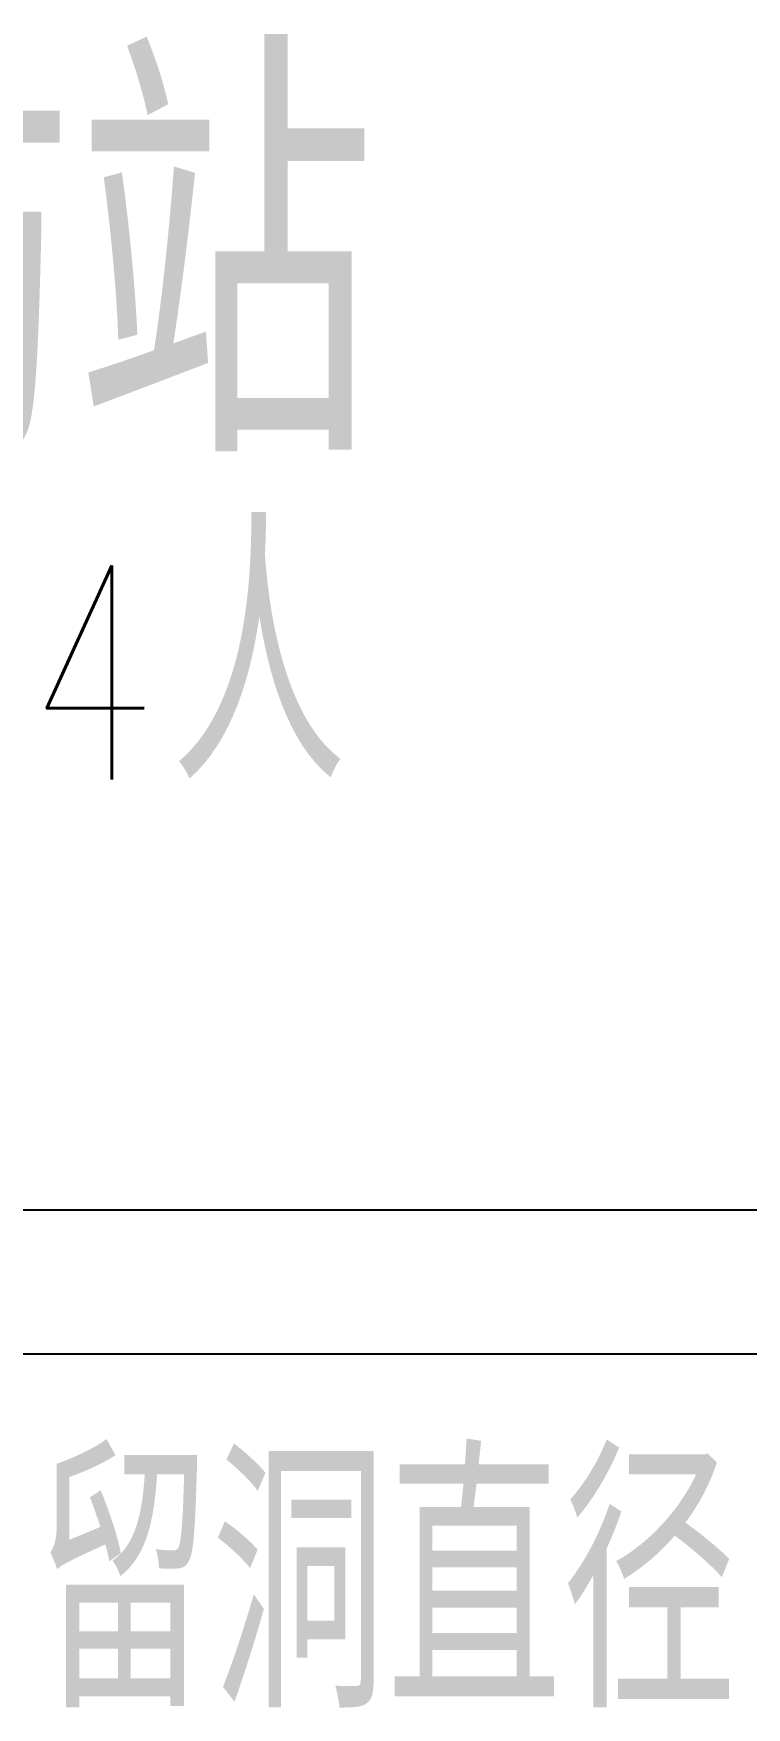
# Model space of a CAD drawing. Header units: millimetres. Extents: x -13830 to 215738, y -24143 to 193994.
# Drawn here: x 54086 to 55076, y 95007 to 97332 of the extents above; entities that cross this region are included whole.
import ezdxf

# ---------------------------------------------------------------- set-up
doc = ezdxf.new("R2010")
doc.units = ezdxf.units.MM
doc.header["$LTSCALE"] = 100
doc.layers.get('0').update_dxf_attribs({"linetype": 'CONTINUOUS'})
for name, color, linetype in [('PUB_TEXT', 7, 'CONTINUOUS'), ('SPACE', 7, 'CONTINUOUS'), ('WALL', 2, 'CONTINUOUS')]:
    doc.layers.add(name, color=color, linetype=linetype)
doc.styles.add('_TCH_DIM', font='SIMPLEX', dxfattribs={"bigfont": 'GBCBIG'})
doc.styles.add('_TCH_SPACE', font='SIMPLEX', dxfattribs={"height": 5, "bigfont": 'GBCBIG'})
doc.styles.add('HZTXT', font='tjromans.shx', dxfattribs={"width": 0.8, "bigfont": 'hztxt.shx'})

msp = doc.modelspace()

# ---------------------------------------------------------------- linework, layer by layer
at = {"layer": 'WALL'}
for p, q in [((50993.6, 95698.5), (56643.6, 95698.5)), ((50993.6, 95498.5), (56643.6, 95498.5))]:
    msp.add_line(p, q, dxfattribs=at)

# ---------------------------------------------------------------- texts
at = {"style": 'HZTXT', "width": 0.8}
msp.add_text('治安联防站', height=525, dxfattribs=at).set_placement((52462.5, 96750.8))
at = {"layer": 'PUB_TEXT', "style": '_TCH_DIM'}
msp.add_text('留洞直径', height=337.59, dxfattribs=at).set_placement((54090.3, 95007.8))
at = {"layer": 'SPACE', "style": '_TCH_SPACE'}
msp.add_text('人', height=337.6, dxfattribs=at).set_placement((54277.7, 96295.7))
at = {"layer": 'SPACE', "style": '_TCH_SPACE', "width": 0.705882}
msp.add_text('4', height=297.5, dxfattribs=at).set_placement((54077.7, 96295.7))

doc.saveas('drawing.dxf')
